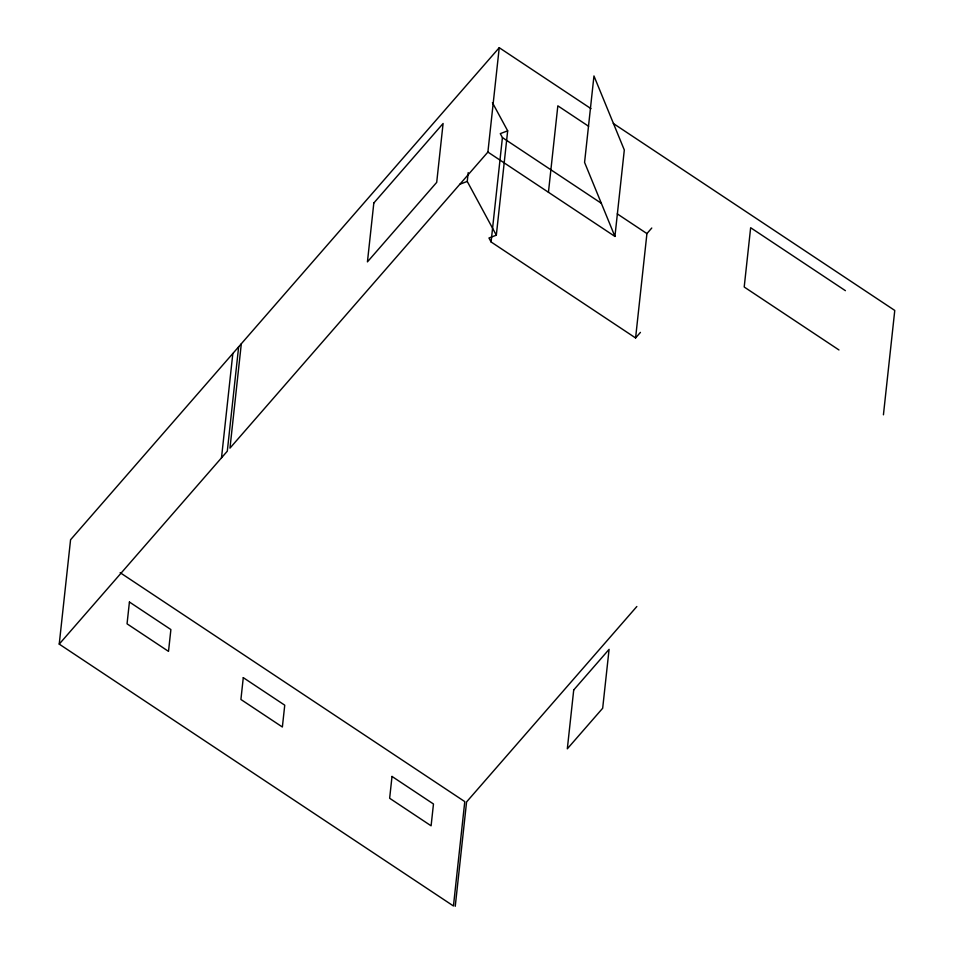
<?xml version="1.0" encoding="UTF-8"?>
<svg xmlns="http://www.w3.org/2000/svg" width="954" height="954" viewBox="0 0 954 954"><rect width="100%" height="100%" fill="white"/><g stroke="black" fill="none" stroke-linecap="round" stroke-linejoin="round"><path stroke-width="1.43" d="M120.156 572.686L464.777 801.61L453.448 905.978L59.231 644.117L70.572 539.749L499.24 47.7L590.991 108.649M221.495 457.86L232.836 353.493M238.643 346.815L227.302 451.182L59.231 644.117M241.314 343.762L229.974 448.13L487.899 152.068L499.24 47.7M640.432 332.386L635.591 337.954L491.083 241.958L488.949 238.011L496.33 235.185L467.245 181.415L468.199 172.602M491.083 241.958L502.424 137.591L500.29 133.643L507.671 130.817L492.431 102.65M496.33 235.185L507.671 130.817M455.249 906.3L466.578 801.932L636.843 606.505M548.443 192.291L557.84 105.834L588.618 126.274M614.925 236.437L624.31 149.981L593.96 75.95L584.575 162.407L614.925 236.437L487.899 152.068M635.591 337.954L646.931 233.587L651.773 228.018M883.428 414.811L894.769 310.444L613.315 123.471M459.864 184.253L467.245 181.415M845.411 290.672L750.643 227.72L744.203 287.011L838.971 349.963M502.424 137.591L601.235 203.226M617.286 213.887L646.931 233.587M129.422 602.022L127.049 623.833L168.512 651.379L170.885 629.557L129.422 602.022M243.282 677.65L240.909 699.473L282.372 727.008L284.745 705.185L243.282 677.65M373.825 202.999L367.433 261.873L436.705 182.369L443.097 123.495L373.825 202.999M392.011 776.449L389.649 798.271L431.101 825.818L433.474 803.995L392.011 776.449M573.724 689.945L567.32 748.818L602.678 708.238L609.081 649.364L573.724 689.945"/></g></svg>
